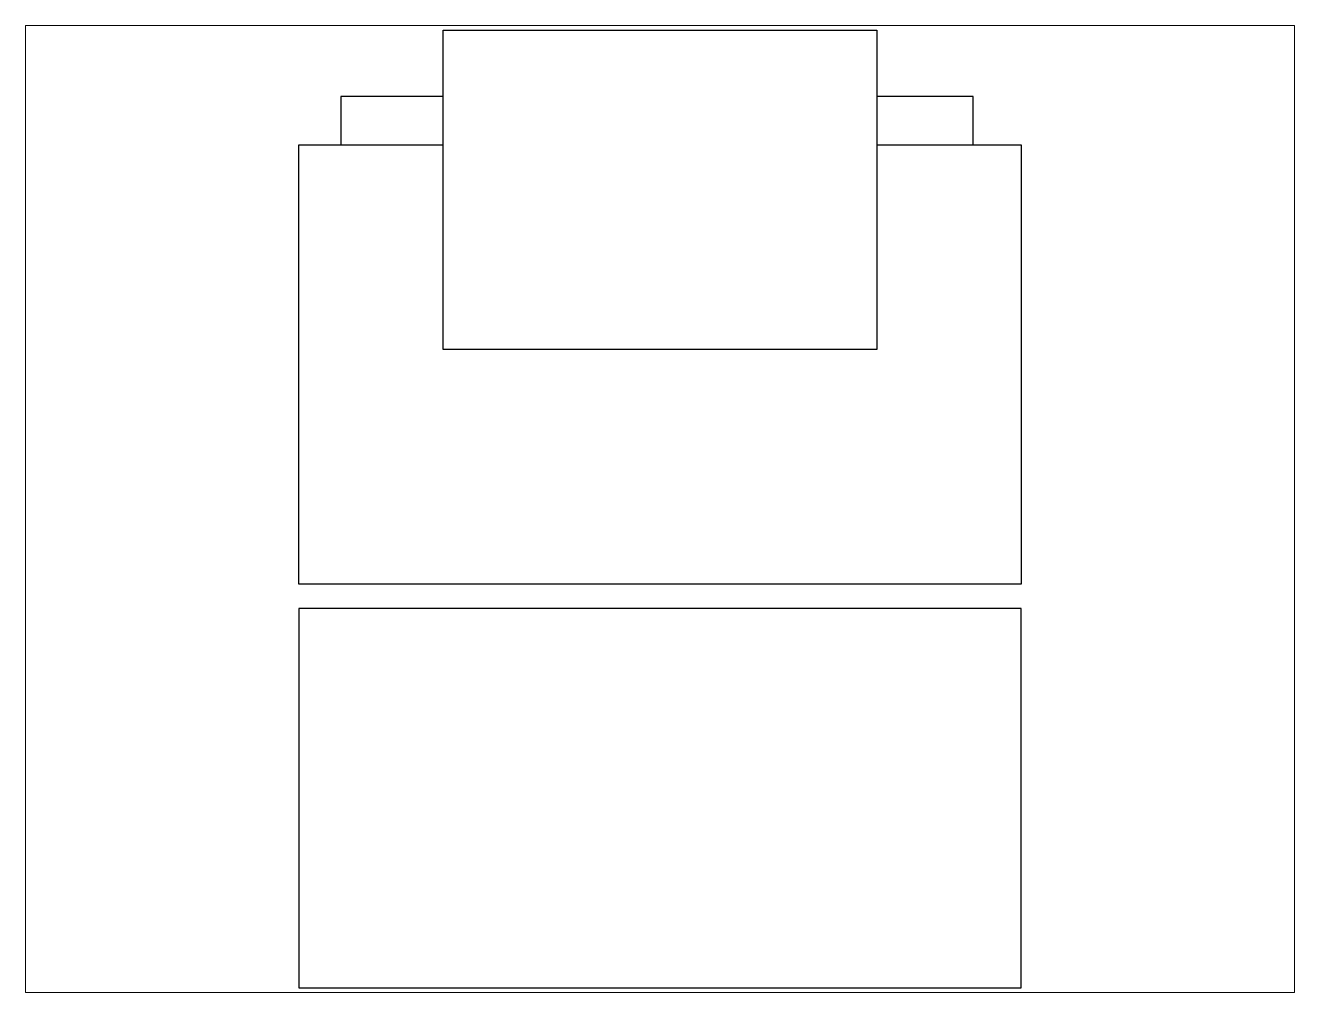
# Paper-space layout 'Layout1' of a CAD drawing. Header units: millimetres. Extents: x 1.05 to 9.45, y 0.8 to 7.2.
# The model-space entities are those that its viewports show. They can reach past a viewport. Long polylines and large blocks are cut down to what shows.
import ezdxf

# ---------------------------------------------------------------- set-up
doc = ezdxf.new("R2010")
doc.units = ezdxf.units.MM
doc.header["$MEASUREMENT"] = 0

# ---------------------------------------------------------------- blocks, each defined once
blk = doc.blocks.new('KOPIERINGSMAKSIN_STOR_L')
at = {"extrusion": (2.83275e-16, 6.12303e-17, -1)}
for p, q in [((-480, 795), (-120, 795)), ((-480, 530), (-480, 795)), ((-120, 795), (-120, 530)), ((-480, 740), (-565, 740)), ((-565, 740), (-565, 700)), ((-40, 740), (-120, 740)), ((-40, 700), (-40, 740)), ((-600, 700), (-480, 700)), ((-600, 335), (-600, 700)), ((-120, 700), (0, 700)), ((0, 700), (0, 335)), ((-120, 530), (-480, 530)), ((0, 335), (-600, 335)), ((-600, 315), (-600, 0)), ((0, 315), (-600, 315)), ((0, 0), (0, 315)), ((-600, 0), (0, 0))]:
    blk.add_line(p, q, dxfattribs=at)

msp = doc.modelspace()

# ---------------------------------------------------------------- block references
msp.add_blockref('KOPIERINGSMAKSIN_STOR_L', (0, 0))

psp = doc.layouts.get("Layout1")

# ---------------------------------------------------------------- viewports
at = {"layer": '0'}
psp.add_viewport(center=(5.25, 4), size=(8.4, 6.4), view_center_point=(-299.959, 397.5469), view_height=803.069195, dxfattribs=at)

doc.saveas('drawing.dxf')
